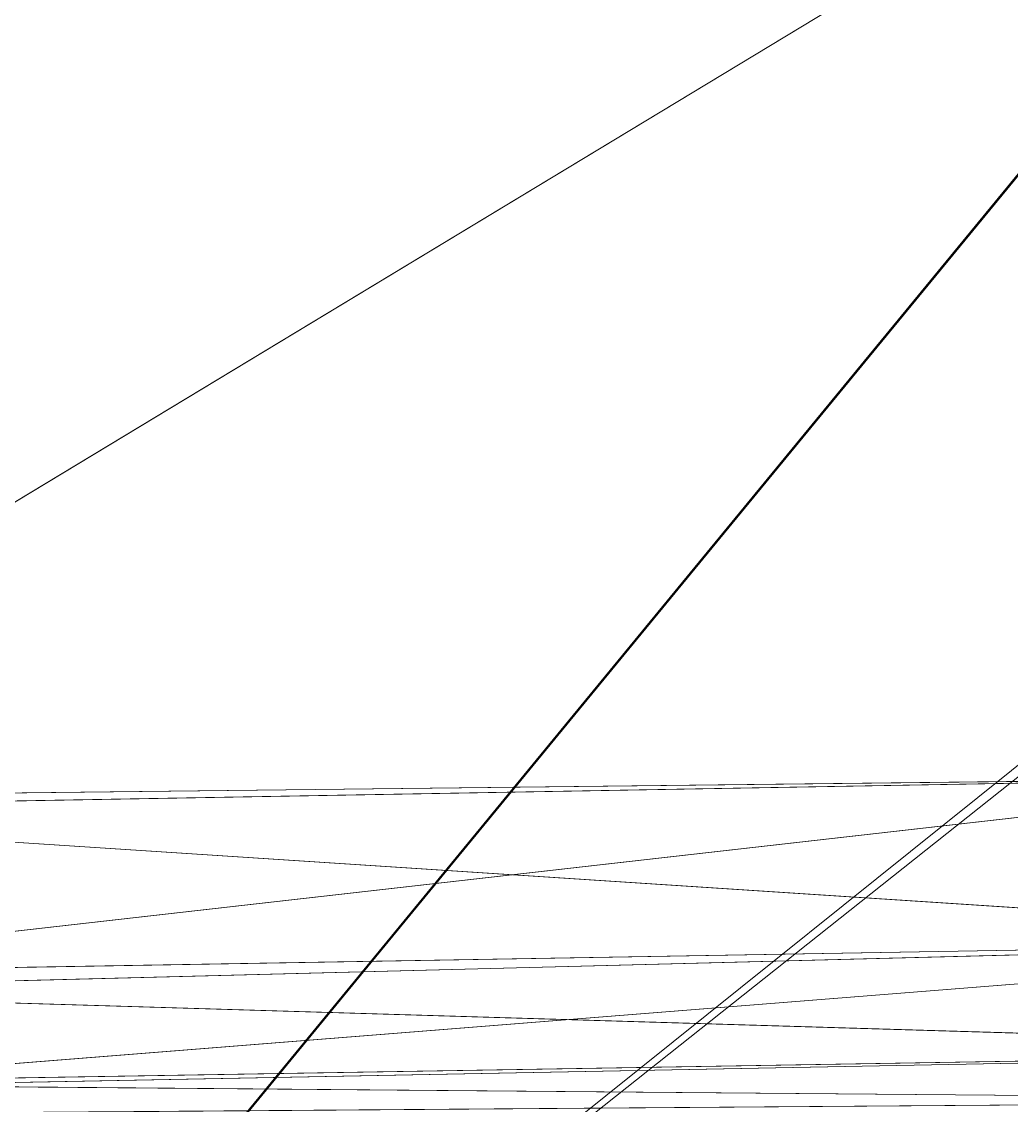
# Model space of a CAD drawing. Header units: millimetres. Extents: x 1.3 to 27.5, y 1.1 to 13.6.
# Drawn here: x 4.1641 to 4.2437, y 8.5293 to 8.6164 of the extents above; entities that cross this region are included whole.
import ezdxf

# ---------------------------------------------------------------- set-up
doc = ezdxf.new("R2010")
doc.units = ezdxf.units.MM
doc.layers.get('0').update_dxf_attribs({"lineweight": 5})
doc.layers.add('U-00-Mueble-Sofa', color=251, linetype='Continuous', lineweight=9)

# ---------------------------------------------------------------- blocks, each defined once
blk = doc.blocks.new('_____10')
for p, q in [((0.179701, 0.555089, 1.261155), (0.031259, 0.554496, 1.350836)), ((0.031284, 0.554496, 1.262836), (0.179701, 0.555089, 1.261155)), ((0.170474, 0.552907, 1.24704), (0.031284, 0.554496, 1.262836)), ((0.170474, 0.552907, 1.24704), (0.016004, 0.552472, 1.249707)), ((0.165487, 0.540532, 1.237825), (0.016004, 0.552472, 1.249707)), ((0.165487, 0.540532, 1.237825), (0.009346, 0.539908, 1.240832)), ((0.167804, 0.079773, 1.235686), (0.011193, 0.077685, 1.236855)), ((0.168198, 0.01544, 1.238191), (0.011193, 0.077685, 1.236855)), ((0.168198, 0.01544, 1.238191), (0.011444, 0.014814, 1.240832)), ((0.172283, 0.002924, 1.245653), (0.011444, 0.014814, 1.240832)), ((0.172283, 0.002924, 1.245653), (0.0182, 0.002939, 1.249645)), ((0.180147, 0.002288, 1.260243), (0.0182, 0.002939, 1.249645)), ((0.180147, 0.002288, 1.260243), (0.033492, 0.001702, 1.262836))]:
    blk.add_line(p, q)
mesh = blk.add_polyface()
corners = [(0.343435, 0.555743, 1.35254), (0.179701, 0.555089, 1.261155), (0.031259, 0.554496, 1.350836)]
mesh.append_faces([[corners[k] for k in face] for face in [(0, 1, 2)]])
mesh = blk.add_polyface()
corners = [(0.031284, 0.554496, 1.262836), (0.170474, 0.552907, 1.24704), (0.016004, 0.552472, 1.249707)]
mesh.append_faces([[corners[k] for k in face] for face in [(0, 1, 2)]])
mesh = blk.add_polyface()
corners = [(0.031259, 0.554496, 1.350836), (0.179701, 0.555089, 1.261155), (0.031284, 0.554496, 1.262836)]
mesh.append_faces([[corners[k] for k in face] for face in [(0, 1, 2)]])
mesh = blk.add_polyface()
corners = [(0.031284, 0.554496, 1.262836), (0.179701, 0.555089, 1.261155), (0.170474, 0.552907, 1.24704)]
mesh.append_faces([[corners[k] for k in face] for face in [(0, 1, 2)]])
mesh = blk.add_polyface()
corners = [(0.170474, 0.552907, 1.24704), (0.165487, 0.540532, 1.237825), (0.016004, 0.552472, 1.249707)]
mesh.append_faces([[corners[k] for k in face] for face in [(0, 1, 2)]])
mesh = blk.add_polyface()
corners = [(0.165487, 0.540532, 1.237825), (0.009346, 0.539908, 1.240832), (0.016004, 0.552472, 1.249707)]
mesh.append_faces([[corners[k] for k in face] for face in [(0, 1, 2)]])
mesh = blk.add_polyface()
corners = [(0.165781, 0.484845, 1.222997), (0.009346, 0.539908, 1.240832), (0.165487, 0.540532, 1.237825)]
mesh.append_faces([[corners[k] for k in face] for face in [(0, 1, 2)]])
mesh = blk.add_polyface()
corners = [(0.165781, 0.484845, 1.222997), (0.009575, 0.482634, 1.227653), (0.009346, 0.539908, 1.240832)]
mesh.append_faces([[corners[k] for k in face] for face in [(0, 1, 2)]])
mesh = blk.add_polyface()
corners = [(0.167804, 0.079773, 1.235686), (0.011193, 0.077685, 1.236855), (0.010981, 0.130678, 1.233606)]
mesh.append_faces([[corners[k] for k in face] for face in [(0, 1, 2)]])
mesh = blk.add_polyface()
corners = [(0.168198, 0.01544, 1.238191), (0.011193, 0.077685, 1.236855), (0.167804, 0.079773, 1.235686)]
mesh.append_faces([[corners[k] for k in face] for face in [(0, 1, 2)]])
mesh = blk.add_polyface()
corners = [(0.168198, 0.01544, 1.238191), (0.011444, 0.014814, 1.240832), (0.011193, 0.077685, 1.236855)]
mesh.append_faces([[corners[k] for k in face] for face in [(0, 1, 2)]])
mesh = blk.add_polyface()
corners = [(0.172283, 0.002924, 1.245653), (0.011444, 0.014814, 1.240832), (0.168198, 0.01544, 1.238191)]
mesh.append_faces([[corners[k] for k in face] for face in [(0, 1, 2)]])
mesh = blk.add_polyface()
corners = [(0.172283, 0.002924, 1.245653), (0.0182, 0.002939, 1.249645), (0.011444, 0.014814, 1.240832)]
mesh.append_faces([[corners[k] for k in face] for face in [(0, 1, 2)]])
mesh = blk.add_polyface()
corners = [(0.180147, 0.002288, 1.260243), (0.0182, 0.002939, 1.249645), (0.172283, 0.002924, 1.245653)]
mesh.append_faces([[corners[k] for k in face] for face in [(0, 1, 2)]])
mesh = blk.add_polyface()
corners = [(0.033492, 0.001702, 1.262836), (0.0182, 0.002939, 1.249645), (0.180147, 0.002288, 1.260243)]
mesh.append_faces([[corners[k] for k in face] for face in [(0, 1, 2)]])
blk = doc.blocks.new('_____1')
at = {"color": 253, "true_color": 0x999999}
for p, q in [((0.02463, 0.118468, 1.387437), (0.193808, 0.119144, 1.181737)), ((0.193918, 0.091604, 1.181737), (0.02474, 0.090928, 1.387437))]:
    blk.add_line(p, q, dxfattribs=at)
mesh = blk.add_polyface(dxfattribs=at)
corners = [(0.02463, 0.118468, 1.387437), (0.362986, 0.11982, 1.387437), (0.193808, 0.119144, 1.181737)]
mesh.append_faces([[corners[k] for k in face] for face in [(0, 1, 2)]], dxfattribs={"color": 253})
mesh = blk.add_polyface(dxfattribs=at)
corners = [(0.02463, 0.118468, 1.387437), (0.193808, 0.119144, 1.181737), (0.193808, 0.119144, 0.841038)]
mesh.append_faces([[corners[k] for k in face] for face in [(0, 1, 2)]], dxfattribs={"color": 253})
mesh = blk.add_polyface(dxfattribs=at)
corners = [(0.02463, 0.118468, 1.315975), (0.193808, 0.119144, 0.841038), (0.02463, 0.118468, 0.706039), (0.02507, 0.11847, 1.317037), (0.02463, 0.118468, 1.387437), (0.02463, 0.118468, 1.318099)]
mesh.append_faces([[corners[k] for k in face] for face in [(0, 1, 2), (4, 3, 5)]], dxfattribs={"vtx0": -1, "color": 253})
mesh.append_faces([[corners[k] for k in face] for face in [(1, 3, 4)]], dxfattribs={"vtx0": -1, "vtx1": -1, "color": 253})
mesh.append_faces([[corners[k] for k in face] for face in [(1, 0, 3)]], dxfattribs={"vtx0": -1, "vtx2": -1, "color": 253})
mesh = blk.add_polyface(dxfattribs=at)
corners = [(0.02474, 0.090928, 1.387437), (0.193918, 0.091604, 1.181737), (0.363096, 0.09228, 1.387437)]
mesh.append_faces([[corners[k] for k in face] for face in [(0, 1, 2)]], dxfattribs={"color": 253})
mesh = blk.add_polyface(dxfattribs=at)
corners = [(0.193918, 0.091604, 1.181737), (0.02474, 0.090928, 1.315975), (0.02474, 0.090928, 0.706039), (0.02518, 0.09093, 1.317037), (0.02474, 0.090928, 1.387437), (0.02474, 0.090928, 1.318099)]
mesh.append_faces([[corners[k] for k in face] for face in [(0, 1, 2), (3, 4, 5)]], dxfattribs={"vtx0": -1, "color": 253})
mesh.append_faces([[corners[k] for k in face] for face in [(1, 0, 3)]], dxfattribs={"vtx0": -1, "vtx1": -1, "color": 253})
mesh.append_faces([[corners[k] for k in face] for face in [(3, 0, 4)]], dxfattribs={"vtx0": -1, "vtx2": -1, "color": 253})

msp = doc.modelspace()

# ---------------------------------------------------------------- block references
at = {"layer": 'U-00-Mueble-Sofa', "extrusion": (-6.91659e-16, 1, 0)}
msp.add_blockref('_____1', (-4.323339, 0.000801, 7.282813), dxfattribs=at)
at = {"layer": 'U-00-Mueble-Sofa', "color": 251, "true_color": 0x515151, "extrusion": (-6.92338e-16, 1, -3.38813e-21)}
msp.add_blockref('_____10', (-4.303794, 0.119573, 7.2928), dxfattribs=at)

doc.saveas('drawing.dxf')
